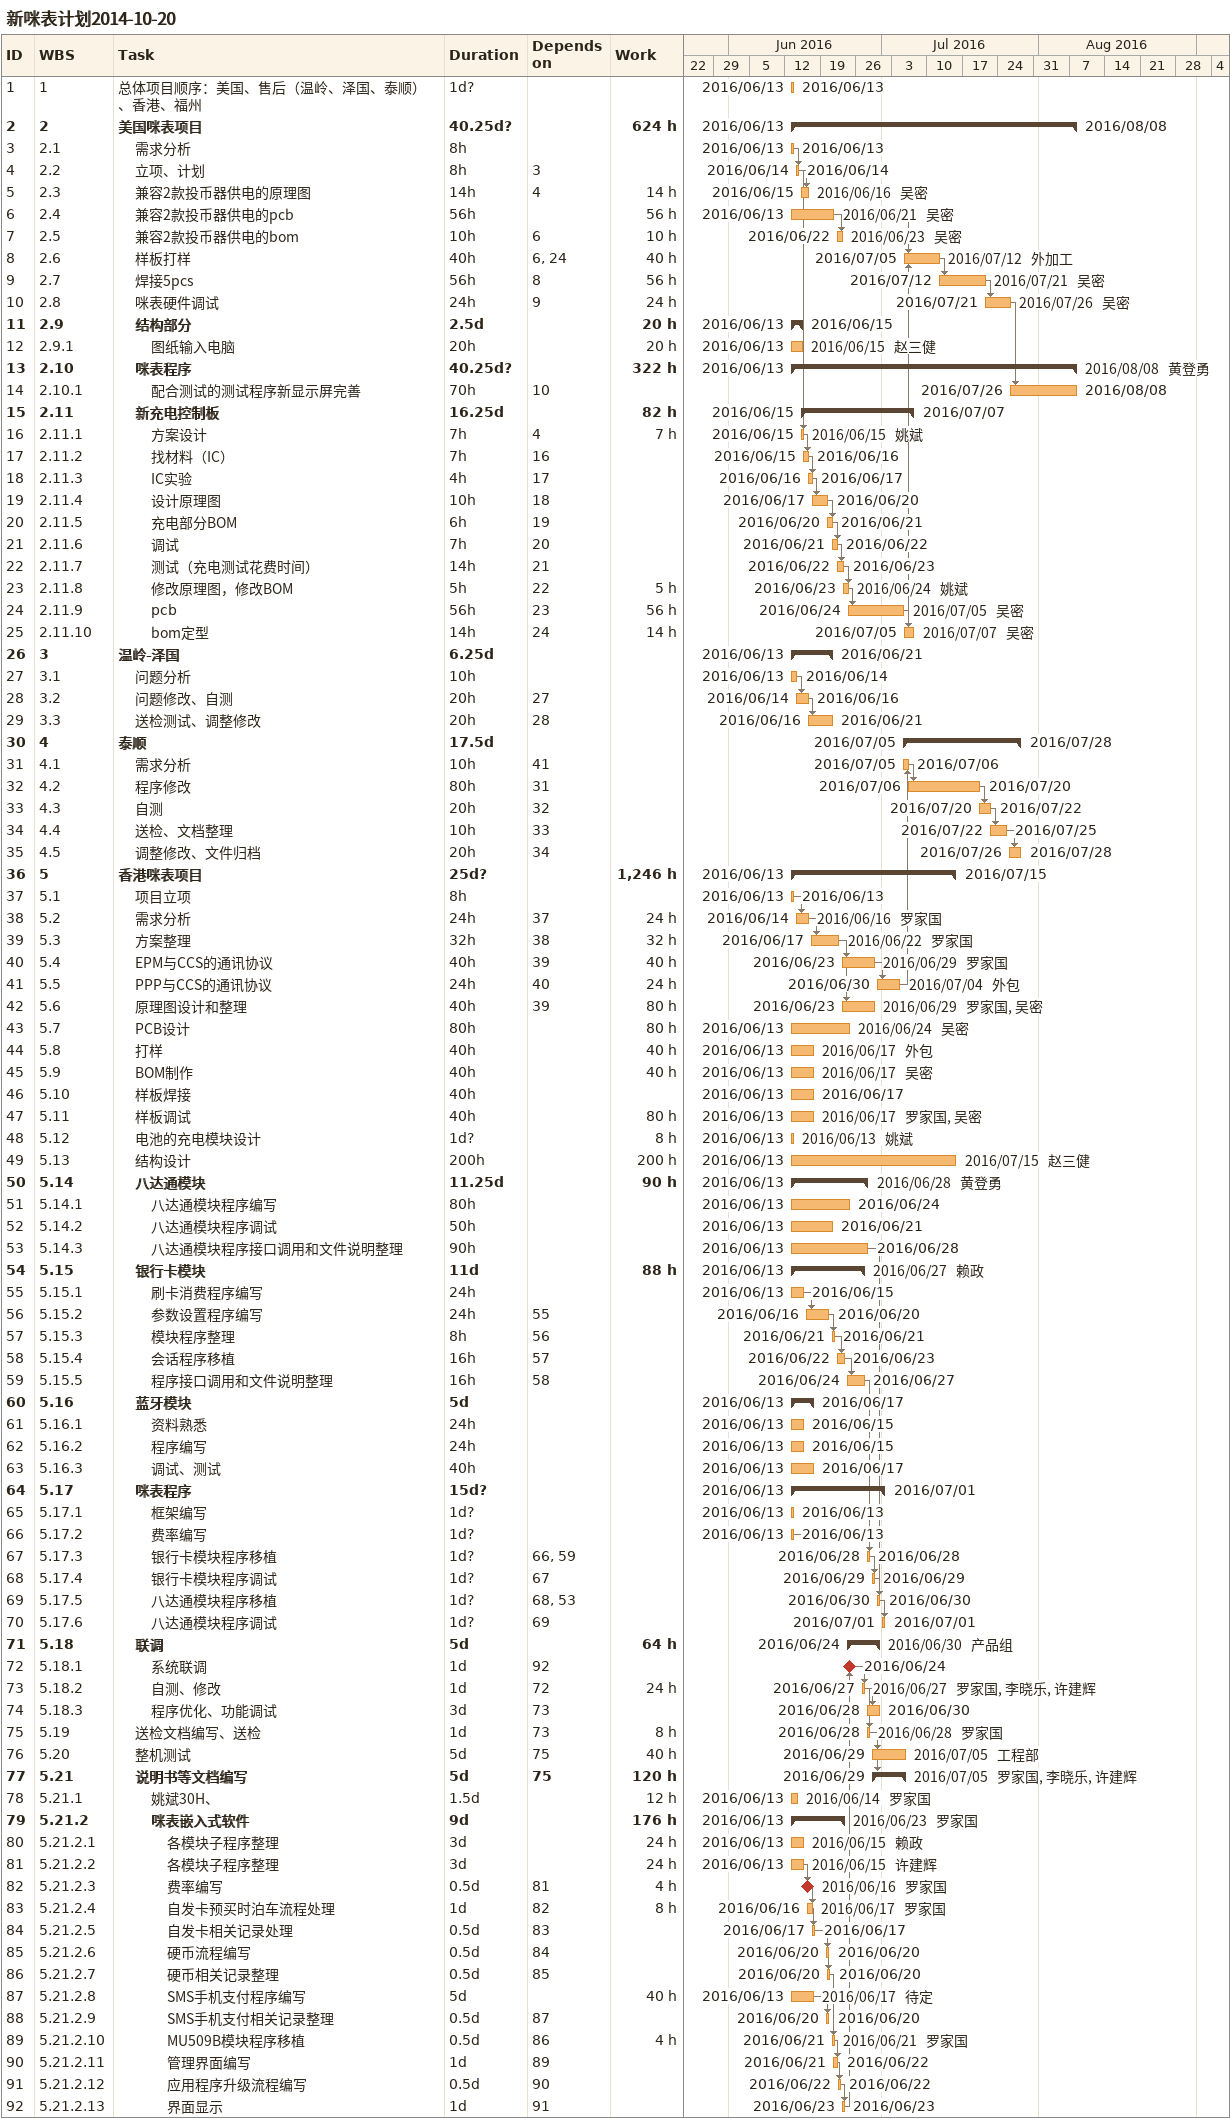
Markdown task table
新咪表计划2014-10-20

| ID | WBS | Task | Duration | Start | Finish | Predecessors | Resources | Work (h) |
|---|---|---|---|---|---|---|---|---|
| 1 | 1 | 总体项目顺序：美国、售后（温岭、泽国、泰顺）、香港、福州 | 1d? | 2016-06-13 | 2016-06-13 |  |  |  |
| 2 | 2 | **美国咪表项目** | 40.25d? | 2016-06-13 | 2016-08-08 |  |  | 624 |
| 3 | 2.1 | 需求分析 | 8h | 2016-06-13 | 2016-06-13 |  |  |  |
| 4 | 2.2 | 立项、计划 | 8h | 2016-06-14 | 2016-06-14 | 3 |  |  |
| 5 | 2.3 | 兼容2款投币器供电的原理图 | 14h | 2016-06-15 | 2016-06-16 | 4 | 吴密 | 14 |
| 6 | 2.4 | 兼容2款投币器供电的pcb | 56h | 2016-06-13 | 2016-06-21 |  | 吴密 | 56 |
| 7 | 2.5 | 兼容2款投币器供电的bom | 10h | 2016-06-22 | 2016-06-23 | 6 | 吴密 | 10 |
| 8 | 2.6 | 样板打样 | 40h | 2016-07-05 | 2016-07-12 | 6, 24 | 外加工 | 40 |
| 9 | 2.7 | 焊接5pcs | 56h | 2016-07-12 | 2016-07-21 | 8 | 吴密 | 56 |
| 10 | 2.8 | 咪表硬件调试 | 24h | 2016-07-21 | 2016-07-26 | 9 | 吴密 | 24 |
| 11 | 2.9 | **结构部分** | 2.5d | 2016-06-13 | 2016-06-15 |  |  | 20 |
| 12 | 2.9.1 | 图纸输入电脑 | 20h | 2016-06-13 | 2016-06-15 |  | 赵三健 | 20 |
| 13 | 2.10 | **咪表程序** | 40.25d? | 2016-06-13 | 2016-08-08 |  | 黄登勇 | 322 |
| 14 | 2.10.1 | 配合测试的测试程序新显示屏完善 | 70h | 2016-07-26 | 2016-08-08 | 10 |  |  |
| 15 | 2.11 | **新充电控制板** | 16.25d | 2016-06-15 | 2016-07-07 |  |  | 82 |
| 16 | 2.11.1 | 方案设计 | 7h | 2016-06-15 | 2016-06-15 | 4 | 姚斌 | 7 |
| 17 | 2.11.2 | 找材料（IC） | 7h | 2016-06-15 | 2016-06-16 | 16 |  |  |
| 18 | 2.11.3 | IC实验 | 4h | 2016-06-16 | 2016-06-17 | 17 |  |  |
| 19 | 2.11.4 | 设计原理图 | 10h | 2016-06-17 | 2016-06-20 | 18 |  |  |
| 20 | 2.11.5 | 充电部分BOM | 6h | 2016-06-20 | 2016-06-21 | 19 |  |  |
| 21 | 2.11.6 | 调试 | 7h | 2016-06-21 | 2016-06-22 | 20 |  |  |
| 22 | 2.11.7 | 测试（充电测试花费时间） | 14h | 2016-06-22 | 2016-06-23 | 21 |  |  |
| 23 | 2.11.8 | 修改原理图，修改BOM | 5h | 2016-06-23 | 2016-06-24 | 22 | 姚斌 | 5 |
| 24 | 2.11.9 | pcb | 56h | 2016-06-24 | 2016-07-05 | 23 | 吴密 | 56 |
| 25 | 2.11.10 | bom定型 | 14h | 2016-07-05 | 2016-07-07 | 24 | 吴密 | 14 |
| 26 | 3 | **温岭-泽国** | 6.25d | 2016-06-13 | 2016-06-21 |  |  |  |
| 27 | 3.1 | 问题分析 | 10h | 2016-06-13 | 2016-06-14 |  |  |  |
| 28 | 3.2 | 问题修改、自测 | 20h | 2016-06-14 | 2016-06-16 | 27 |  |  |
| 29 | 3.3 | 送检测试、调整修改 | 20h | 2016-06-16 | 2016-06-21 | 28 |  |  |
| 30 | 4 | **泰顺** | 17.5d | 2016-07-05 | 2016-07-28 |  |  |  |
| 31 | 4.1 | 需求分析 | 10h | 2016-07-05 | 2016-07-06 | 41 |  |  |
| 32 | 4.2 | 程序修改 | 80h | 2016-07-06 | 2016-07-20 | 31 |  |  |
| 33 | 4.3 | 自测 | 20h | 2016-07-20 | 2016-07-22 | 32 |  |  |
| 34 | 4.4 | 送检、文档整理 | 10h | 2016-07-22 | 2016-07-25 | 33 |  |  |
| 35 | 4.5 | 调整修改、文件归档 | 20h | 2016-07-26 | 2016-07-28 | 34 |  |  |
| 36 | 5 | **香港咪表项目** | 25d? | 2016-06-13 | 2016-07-15 |  |  | 1246 |
| 37 | 5.1 | 项目立项 | 8h | 2016-06-13 | 2016-06-13 |  |  |  |
| 38 | 5.2 | 需求分析 | 24h | 2016-06-14 | 2016-06-16 | 37 | 罗家国 | 24 |
| 39 | 5.3 | 方案整理 | 32h | 2016-06-17 | 2016-06-22 | 38 | 罗家国 | 32 |
| 40 | 5.4 | EPM与CCS的通讯协议 | 40h | 2016-06-23 | 2016-06-29 | 39 | 罗家国 | 40 |
| 41 | 5.5 | PPP与CCS的通讯协议 | 24h | 2016-06-30 | 2016-07-04 | 40 | 外包 | 24 |
| 42 | 5.6 | 原理图设计和整理 | 40h | 2016-06-23 | 2016-06-29 | 39 | 罗家国, 吴密 | 80 |
| 43 | 5.7 | PCB设计 | 80h | 2016-06-13 | 2016-06-24 |  | 吴密 | 80 |
| 44 | 5.8 | 打样 | 40h | 2016-06-13 | 2016-06-17 |  | 外包 | 40 |
| 45 | 5.9 | BOM制作 | 40h | 2016-06-13 | 2016-06-17 |  | 吴密 | 40 |
| 46 | 5.10 | 样板焊接 | 40h | 2016-06-13 | 2016-06-17 |  |  |  |
| 47 | 5.11 | 样板调试 | 40h | 2016-06-13 | 2016-06-17 |  | 罗家国, 吴密 | 80 |
| 48 | 5.12 | 电池的充电模块设计 | 1d? | 2016-06-13 | 2016-06-13 |  | 姚斌 | 8 |
| 49 | 5.13 | 结构设计 | 200h | 2016-06-13 | 2016-07-15 |  | 赵三健 | 200 |
| 50 | 5.14 | **八达通模块** | 11.25d | 2016-06-13 | 2016-06-28 |  | 黄登勇 | 90 |
| 51 | 5.14.1 | 八达通模块程序编写 | 80h | 2016-06-13 | 2016-06-24 |  |  |  |
| 52 | 5.14.2 | 八达通模块程序调试 | 50h | 2016-06-13 | 2016-06-21 |  |  |  |
| 53 | 5.14.3 | 八达通模块程序接口调用和文件说明整理 | 90h | 2016-06-13 | 2016-06-28 |  |  |  |
| 54 | 5.15 | **银行卡模块** | 11d | 2016-06-13 | 2016-06-27 |  | 赖政 | 88 |
| 55 | 5.15.1 | 刷卡消费程序编写 | 24h | 2016-06-13 | 2016-06-15 |  |  |  |
| 56 | 5.15.2 | 参数设置程序编写 | 24h | 2016-06-16 | 2016-06-20 | 55 |  |  |
| 57 | 5.15.3 | 模块程序整理 | 8h | 2016-06-21 | 2016-06-21 | 56 |  |  |
| 58 | 5.15.4 | 会话程序移植 | 16h | 2016-06-22 | 2016-06-23 | 57 |  |  |
| 59 | 5.15.5 | 程序接口调用和文件说明整理 | 16h | 2016-06-24 | 2016-06-27 | 58 |  |  |
| 60 | 5.16 | **蓝牙模块** | 5d | 2016-06-13 | 2016-06-17 |  |  |  |
| 61 | 5.16.1 | 资料熟悉 | 24h | 2016-06-13 | 2016-06-15 |  |  |  |
| 62 | 5.16.2 | 程序编写 | 24h | 2016-06-13 | 2016-06-15 |  |  |  |
| 63 | 5.16.3 | 调试、测试 | 40h | 2016-06-13 | 2016-06-17 |  |  |  |
| 64 | 5.17 | **咪表程序** | 15d? | 2016-06-13 | 2016-07-01 |  |  |  |
| 65 | 5.17.1 | 框架编写 | 1d? | 2016-06-13 | 2016-06-13 |  |  |  |
| 66 | 5.17.2 | 费率编写 | 1d? | 2016-06-13 | 2016-06-13 |  |  |  |
| 67 | 5.17.3 | 银行卡模块程序移植 | 1d? | 2016-06-28 | 2016-06-28 | 66, 59 |  |  |
| 68 | 5.17.4 | 银行卡模块程序调试 | 1d? | 2016-06-29 | 2016-06-29 | 67 |  |  |
| 69 | 5.17.5 | 八达通模块程序移植 | 1d? | 2016-06-30 | 2016-06-30 | 68, 53 |  |  |
| 70 | 5.17.6 | 八达通模块程序调试 | 1d? | 2016-07-01 | 2016-07-01 | 69 |  |  |
| 71 | 5.18 | **联调** | 5d | 2016-06-24 | 2016-06-30 |  | 产品组 | 64 |
| 72 | 5.18.1 | 系统联调 | 1d | 2016-06-24 | 2016-06-24 | 92 |  |  |
| 73 | 5.18.2 | 自测、修改 | 1d | 2016-06-27 | 2016-06-27 | 72 | 罗家国, 李晓乐, 许建辉 | 24 |
| 74 | 5.18.3 | 程序优化、功能调试 | 3d | 2016-06-28 | 2016-06-30 | 73 |  |  |
| 75 | 5.19 | 送检文档编写、送检 | 1d | 2016-06-28 | 2016-06-28 | 73 | 罗家国 | 8 |
| 76 | 5.20 | 整机测试 | 5d | 2016-06-29 | 2016-07-05 | 75 | 工程部 | 40 |
| 77 | 5.21 | **说明书等文档编写** | 5d | 2016-06-29 | 2016-07-05 | 75 | 罗家国, 李晓乐, 许建辉 | 120 |
| 78 | 5.21.1 | 姚斌30H、 | 1.5d | 2016-06-13 | 2016-06-14 |  | 罗家国 | 12 |
| 79 | 5.21.2 | **咪表嵌入式软件** | 9d | 2016-06-13 | 2016-06-23 |  | 罗家国 | 176 |
| 80 | 5.21.2.1 | 各模块子程序整理 | 3d | 2016-06-13 | 2016-06-15 |  | 赖政 | 24 |
| 81 | 5.21.2.2 | 各模块子程序整理 | 3d | 2016-06-13 | 2016-06-15 |  | 许建辉 | 24 |
| 82 | 5.21.2.3 | 费率编写 | 0.5d | 2016-06-16 | 2016-06-16 | 81 | 罗家国 | 4 |
| 83 | 5.21.2.4 | 自发卡预买时泊车流程处理 | 1d | 2016-06-16 | 2016-06-17 | 82 | 罗家国 | 8 |
| 84 | 5.21.2.5 | 自发卡相关记录处理 | 0.5d | 2016-06-17 | 2016-06-17 | 83 |  |  |
| 85 | 5.21.2.6 | 硬币流程编写 | 0.5d | 2016-06-20 | 2016-06-20 | 84 |  |  |
| 86 | 5.21.2.7 | 硬币相关记录整理 | 0.5d | 2016-06-20 | 2016-06-20 | 85 |  |  |
| 87 | 5.21.2.8 | SMS手机支付程序编写 | 5d | 2016-06-13 | 2016-06-17 |  | 待定 | 40 |
| 88 | 5.21.2.9 | SMS手机支付相关记录整理 | 0.5d | 2016-06-20 | 2016-06-20 | 87 |  |  |
| 89 | 5.21.2.10 | MU509B模块程序移植 | 0.5d | 2016-06-21 | 2016-06-21 | 86 | 罗家国 | 4 |
| 90 | 5.21.2.11 | 管理界面编写 | 1d | 2016-06-21 | 2016-06-22 | 89 |  |  |
| 91 | 5.21.2.12 | 应用程序升级流程编写 | 0.5d | 2016-06-22 | 2016-06-22 | 90 |  |  |
| 92 | 5.21.2.13 | 界面显示 | 1d | 2016-06-23 | 2016-06-23 | 91 |  |  |
